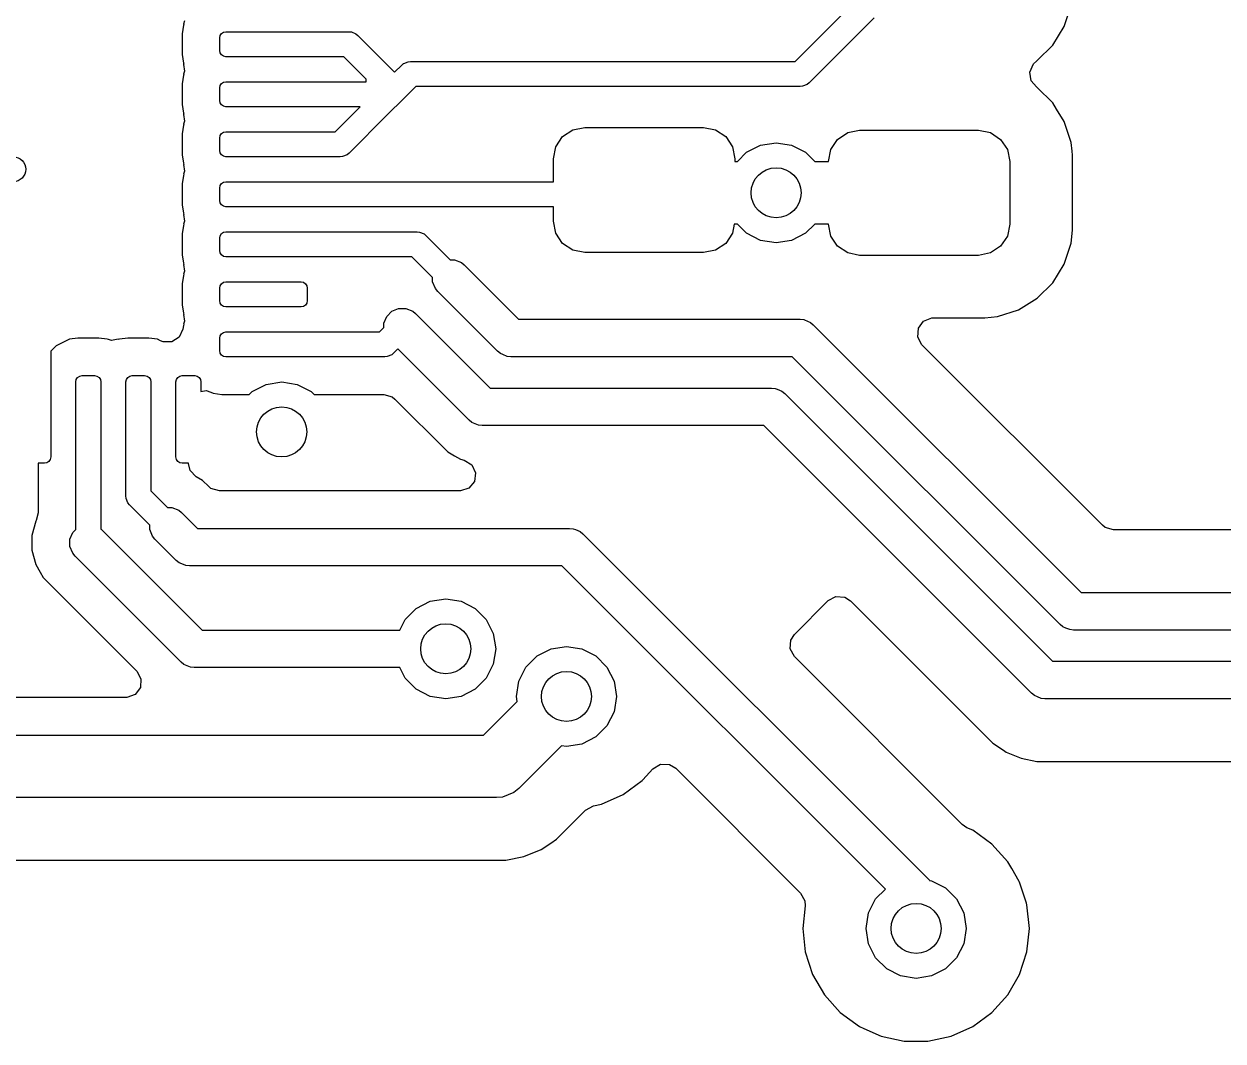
# Model space of a CAD drawing. Extents: x 0.21 to 3.39, y 0.21 to 2.59.
# Drawn here: x 2.4373 to 2.8146, y 1.1505 to 1.4707 of the extents above; entities that cross this region are included whole.
import ezdxf

# ---------------------------------------------------------------- set-up
doc = ezdxf.new("R2010")
doc.units = 0
doc.header["$MEASUREMENT"] = 0
doc.layers.add('BLACK', color=7, linetype='CONTINUOUS')

msp = doc.modelspace()

# ---------------------------------------------------------------- linework, layer by layer
at = {"layer": 'BLACK', "linetype": 'CONTINUOUS'}
for p, q in [((2.7646, 1.46993), (2.76678, 1.47648)), ((2.48781, 1.47162), (2.48753, 1.47065)), ((2.67991, 1.45888), (2.69525, 1.47422)), ((2.70482, 1.47266), (2.68432, 1.45216)), ((2.48746, 1.47027), (2.48707, 1.46759)), ((2.48707, 1.46759), (2.48707, 1.46103)), ((2.48757, 1.47063), (2.48746, 1.47027)), ((2.48753, 1.47065), (2.48757, 1.47063)), ((2.49905, 1.46703), (2.49948, 1.46767)), ((2.49948, 1.46767), (2.50012, 1.4681)), ((2.50012, 1.4681), (2.50087, 1.46825)), ((2.50087, 1.46825), (2.52449, 1.46825)), ((2.52449, 1.46825), (2.53957, 1.46825)), ((2.53957, 1.46825), (2.54034, 1.46817)), ((2.54034, 1.46817), (2.54176, 1.46758)), ((2.54176, 1.46758), (2.54235, 1.4671)), ((2.76098, 1.46405), (2.7646, 1.46993)), ((2.4989, 1.46628), (2.49905, 1.46703)), ((2.4989, 1.46234), (2.4989, 1.46628)), ((2.54235, 1.4671), (2.55172, 1.45772)), ((2.75609, 1.45917), (2.76098, 1.46405)), ((2.48707, 1.46103), (2.48746, 1.45835)), ((2.49905, 1.46159), (2.4989, 1.46234)), ((2.49948, 1.46095), (2.49905, 1.46159)), ((2.50012, 1.46052), (2.49948, 1.46095)), ((2.50087, 1.46037), (2.50012, 1.46052)), ((2.51268, 1.46037), (2.50087, 1.46037)), ((2.53794, 1.46037), (2.51268, 1.46037)), ((2.545, 1.45331), (2.53794, 1.46037)), ((2.48746, 1.45835), (2.48757, 1.45799)), ((2.48757, 1.45799), (2.48746, 1.45795)), ((2.48746, 1.45795), (2.48781, 1.45587)), ((2.55172, 1.45772), (2.55394, 1.45551)), ((2.55394, 1.45551), (2.55616, 1.45772)), ((2.55616, 1.45772), (2.55675, 1.45821)), ((2.55675, 1.45821), (2.55686, 1.45826)), ((2.55686, 1.45826), (2.55817, 1.4588)), ((2.55817, 1.4588), (2.55894, 1.45888)), ((2.55894, 1.45888), (2.67991, 1.45888)), ((2.75377, 1.45556), (2.75489, 1.45812)), ((2.75489, 1.45812), (2.75587, 1.45898)), ((2.75587, 1.45899), (2.75608, 1.45916)), ((2.75587, 1.45898), (2.75587, 1.45899)), ((2.75608, 1.45916), (2.75609, 1.45916)), ((2.75609, 1.45916), (2.75609, 1.45917)), ((2.75609, 1.45916), (2.75609, 1.45916)), ((2.48746, 1.45452), (2.48707, 1.45184)), ((2.48757, 1.45489), (2.48746, 1.45452)), ((2.48781, 1.45587), (2.48753, 1.4549)), ((2.48753, 1.4549), (2.48757, 1.45489)), ((2.50012, 1.45235), (2.50087, 1.4525)), ((2.50087, 1.4525), (2.52449, 1.4525)), ((2.52449, 1.4525), (2.545, 1.4525)), ((2.545, 1.4525), (2.545, 1.45331)), ((2.75422, 1.4528), (2.75377, 1.45556)), ((2.7559, 1.45093), (2.75422, 1.4528)), ((2.48707, 1.45184), (2.48707, 1.44529)), ((2.4989, 1.45053), (2.49905, 1.45128)), ((2.4989, 1.44659), (2.4989, 1.45053)), ((2.49905, 1.45128), (2.49948, 1.45192)), ((2.49948, 1.45192), (2.50012, 1.45235)), ((2.56057, 1.451), (2.55673, 1.44716)), ((2.68154, 1.451), (2.56057, 1.451)), ((2.68231, 1.45108), (2.68154, 1.451)), ((2.68373, 1.45167), (2.68231, 1.45108)), ((2.68432, 1.45216), (2.68373, 1.45167)), ((2.75587, 1.4509), (2.7559, 1.45093)), ((2.75609, 1.45072), (2.75587, 1.4509)), ((2.76098, 1.44583), (2.75609, 1.45072)), ((2.75609, 1.45072), (2.75609, 1.45072)), ((2.75609, 1.45072), (2.75609, 1.45072)), ((2.75609, 1.45072), (2.75609, 1.45072)), ((2.48707, 1.44529), (2.48746, 1.4426)), ((2.49905, 1.44584), (2.4989, 1.44659)), ((2.49948, 1.4452), (2.49905, 1.44584)), ((2.50012, 1.44478), (2.49948, 1.4452)), ((2.55673, 1.44716), (2.55172, 1.44216)), ((2.76216, 1.44391), (2.76098, 1.44583)), ((2.76098, 1.44583), (2.76098, 1.44583)), ((2.76098, 1.44583), (2.76098, 1.44583)), ((2.48746, 1.4426), (2.48757, 1.44224)), ((2.48757, 1.44224), (2.48746, 1.4422)), ((2.48746, 1.4422), (2.48781, 1.44012)), ((2.50087, 1.44463), (2.50012, 1.44478)), ((2.51268, 1.44463), (2.50087, 1.44463)), ((2.54306, 1.44463), (2.51268, 1.44463)), ((2.53518, 1.43675), (2.54306, 1.44463)), ((2.55172, 1.44216), (2.5396, 1.43003)), ((2.7646, 1.43995), (2.76216, 1.44391)), ((2.48746, 1.43878), (2.48707, 1.43609)), ((2.48757, 1.43914), (2.48746, 1.43878)), ((2.48781, 1.44012), (2.48753, 1.43915)), ((2.48753, 1.43915), (2.48757, 1.43914)), ((2.60678, 1.43524), (2.60997, 1.43737)), ((2.60997, 1.43737), (2.61374, 1.43812)), ((2.61374, 1.43812), (2.65114, 1.43812)), ((2.65114, 1.43812), (2.65491, 1.43737)), ((2.65491, 1.43737), (2.6581, 1.43524)), ((2.76678, 1.4334), (2.7646, 1.43995)), ((2.48707, 1.43609), (2.48707, 1.42954)), ((2.4989, 1.43478), (2.49905, 1.43554)), ((2.4989, 1.43085), (2.4989, 1.43478)), ((2.49905, 1.43554), (2.49948, 1.43618)), ((2.49948, 1.43618), (2.50012, 1.4366)), ((2.50012, 1.4366), (2.50087, 1.43675)), ((2.50087, 1.43675), (2.52449, 1.43675)), ((2.52449, 1.43675), (2.53518, 1.43675)), ((2.60465, 1.43205), (2.60678, 1.43524)), ((2.6581, 1.43524), (2.66024, 1.43205)), ((2.69115, 1.43115), (2.69328, 1.43434)), ((2.69328, 1.43434), (2.69647, 1.43648)), ((2.69647, 1.43648), (2.70024, 1.43722)), ((2.70024, 1.43722), (2.73764, 1.43722)), ((2.73764, 1.43722), (2.74141, 1.43648)), ((2.74141, 1.43648), (2.7446, 1.43434)), ((2.7446, 1.43434), (2.74674, 1.43115)), ((2.49905, 1.43009), (2.4989, 1.43085)), ((2.49948, 1.42945), (2.49905, 1.43009)), ((2.5396, 1.43003), (2.539, 1.42954)), ((2.6039, 1.42828), (2.60465, 1.43205)), ((2.66024, 1.43205), (2.66098, 1.42828)), ((2.66179, 1.42738), (2.66468, 1.43028)), ((2.66468, 1.43028), (2.66907, 1.43252)), ((2.66907, 1.43252), (2.67394, 1.43329)), ((2.67394, 1.43329), (2.67881, 1.43252)), ((2.67881, 1.43252), (2.6832, 1.43028)), ((2.6832, 1.43028), (2.6861, 1.42738)), ((2.6904, 1.42738), (2.69115, 1.43115)), ((2.74674, 1.43115), (2.74748, 1.42738)), ((2.76706, 1.43063), (2.76678, 1.4334)), ((2.76719, 1.42935), (2.76706, 1.43063)), ((2.48707, 1.42954), (2.48746, 1.42685)), ((2.48746, 1.42685), (2.48757, 1.42649)), ((2.48757, 1.42649), (2.48746, 1.42646)), ((2.48746, 1.42646), (2.48781, 1.42437)), ((2.50012, 1.42903), (2.49948, 1.42945)), ((2.50087, 1.42888), (2.50012, 1.42903)), ((2.51268, 1.42888), (2.50087, 1.42888)), ((2.53682, 1.42888), (2.51268, 1.42888)), ((2.53758, 1.42895), (2.53682, 1.42888)), ((2.539, 1.42954), (2.53758, 1.42895)), ((2.6039, 1.421), (2.6039, 1.42828)), ((2.66098, 1.42828), (2.66098, 1.42738)), ((2.66098, 1.42738), (2.66179, 1.42738)), ((2.6861, 1.42738), (2.6904, 1.42738)), ((2.74748, 1.42738), (2.74748, 1.4077)), ((2.76719, 1.40573), (2.76719, 1.42935)), ((2.48746, 1.42303), (2.48707, 1.42035)), ((2.48757, 1.42339), (2.48746, 1.42303)), ((2.48781, 1.42437), (2.48753, 1.4234)), ((2.48753, 1.4234), (2.48757, 1.42339)), ((2.48707, 1.42035), (2.48707, 1.41379)), ((2.4989, 1.41904), (2.49905, 1.41979)), ((2.4989, 1.4151), (2.4989, 1.41904)), ((2.49905, 1.41979), (2.49948, 1.42043)), ((2.49948, 1.42043), (2.50012, 1.42085)), ((2.50012, 1.42085), (2.50087, 1.421)), ((2.50087, 1.421), (2.52449, 1.421)), ((2.52449, 1.421), (2.6039, 1.421)), ((2.49905, 1.41435), (2.4989, 1.4151)), ((2.48707, 1.41379), (2.48746, 1.41111)), ((2.48746, 1.41111), (2.48757, 1.41074)), ((2.49948, 1.41371), (2.49905, 1.41435)), ((2.50012, 1.41328), (2.49948, 1.41371)), ((2.50087, 1.41313), (2.50012, 1.41328)), ((2.51268, 1.41313), (2.50087, 1.41313)), ((2.6039, 1.41313), (2.51268, 1.41313)), ((2.6039, 1.40859), (2.6039, 1.41313)), ((2.48746, 1.40728), (2.48707, 1.4046)), ((2.48757, 1.41074), (2.48746, 1.41071)), ((2.48746, 1.41071), (2.48781, 1.40863)), ((2.48757, 1.40764), (2.48746, 1.40728)), ((2.48781, 1.40863), (2.48753, 1.40766)), ((2.48753, 1.40766), (2.48757, 1.40764)), ((2.60465, 1.40483), (2.6039, 1.40859)), ((2.66081, 1.4077), (2.66024, 1.40483)), ((2.66179, 1.4077), (2.66081, 1.4077)), ((2.66468, 1.4048), (2.66179, 1.4077)), ((2.6861, 1.4077), (2.6832, 1.4048)), ((2.6904, 1.4077), (2.6861, 1.4077)), ((2.69115, 1.40393), (2.6904, 1.4077)), ((2.74748, 1.4077), (2.74674, 1.40393)), ((2.48707, 1.4046), (2.48707, 1.39804)), ((2.4989, 1.40329), (2.49905, 1.40404)), ((2.49905, 1.40404), (2.49948, 1.40468)), ((2.49948, 1.40468), (2.50012, 1.40511)), ((2.50012, 1.40511), (2.50087, 1.40526)), ((2.50087, 1.40526), (2.52449, 1.40526)), ((2.52449, 1.40526), (2.56099, 1.40526)), ((2.56099, 1.40526), (2.56176, 1.40518)), ((2.56176, 1.40518), (2.56318, 1.40459)), ((2.56318, 1.40459), (2.56378, 1.4041)), ((2.56378, 1.4041), (2.57143, 1.39645)), ((2.60678, 1.40163), (2.60465, 1.40483)), ((2.66024, 1.40483), (2.6581, 1.40163)), ((2.66907, 1.40256), (2.66468, 1.4048)), ((2.6832, 1.4048), (2.67881, 1.40256)), ((2.69328, 1.40074), (2.69115, 1.40393)), ((2.74674, 1.40393), (2.7446, 1.40074)), ((2.76678, 1.40168), (2.76719, 1.40573)), ((2.4989, 1.39935), (2.4989, 1.40329)), ((2.60997, 1.3995), (2.60678, 1.40163)), ((2.6581, 1.40163), (2.65491, 1.3995)), ((2.67394, 1.40179), (2.66907, 1.40256)), ((2.67881, 1.40256), (2.67394, 1.40179)), ((2.69647, 1.3986), (2.69328, 1.40074)), ((2.7446, 1.40074), (2.74141, 1.3986)), ((2.7646, 1.39512), (2.76678, 1.40168)), ((2.48707, 1.39804), (2.48746, 1.39536)), ((2.49905, 1.3986), (2.4989, 1.39935)), ((2.49948, 1.39796), (2.49905, 1.3986)), ((2.50012, 1.39753), (2.49948, 1.39796)), ((2.50087, 1.39738), (2.50012, 1.39753)), ((2.51268, 1.39738), (2.50087, 1.39738)), ((2.55936, 1.39738), (2.51268, 1.39738)), ((2.56586, 1.39088), (2.55936, 1.39738)), ((2.57143, 1.39645), (2.57281, 1.39645)), ((2.57281, 1.39645), (2.57494, 1.39557)), ((2.61374, 1.39875), (2.60997, 1.3995)), ((2.65114, 1.39875), (2.61374, 1.39875)), ((2.65491, 1.3995), (2.65114, 1.39875)), ((2.70024, 1.39785), (2.69647, 1.3986)), ((2.73764, 1.39785), (2.70024, 1.39785)), ((2.74141, 1.3986), (2.73764, 1.39785)), ((2.48746, 1.39536), (2.48757, 1.395)), ((2.48757, 1.395), (2.48746, 1.39496)), ((2.48746, 1.39496), (2.48781, 1.39288)), ((2.48781, 1.39288), (2.48753, 1.39191)), ((2.57494, 1.39557), (2.57583, 1.39483)), ((2.57583, 1.39483), (2.59293, 1.37773)), ((2.76098, 1.38925), (2.7646, 1.39512)), ((2.48746, 1.39153), (2.48707, 1.38885)), ((2.48707, 1.38885), (2.48707, 1.38229)), ((2.48757, 1.39189), (2.48746, 1.39153)), ((2.48753, 1.39191), (2.48757, 1.39189)), ((2.4989, 1.38754), (2.49905, 1.38829)), ((2.49905, 1.38829), (2.49948, 1.38893)), ((2.49948, 1.38893), (2.50012, 1.38936)), ((2.50012, 1.38936), (2.50087, 1.38951)), ((2.50087, 1.38951), (2.52449, 1.38951)), ((2.52449, 1.38951), (2.52525, 1.38936)), ((2.52525, 1.38936), (2.52588, 1.38893)), ((2.52588, 1.38893), (2.52631, 1.38829)), ((2.52631, 1.38829), (2.52646, 1.38754)), ((2.56586, 1.3895), (2.56586, 1.39088)), ((2.56675, 1.38737), (2.56586, 1.3895)), ((2.75609, 1.38436), (2.76098, 1.38925)), ((2.4989, 1.3836), (2.4989, 1.38754)), ((2.52646, 1.38754), (2.52646, 1.3836)), ((2.56748, 1.38648), (2.56675, 1.38737)), ((2.58631, 1.36765), (2.56748, 1.38648)), ((2.48707, 1.38229), (2.48746, 1.37961)), ((2.49905, 1.38285), (2.4989, 1.3836)), ((2.49948, 1.38221), (2.49905, 1.38285)), ((2.50012, 1.38178), (2.49948, 1.38221)), ((2.50087, 1.38163), (2.50012, 1.38178)), ((2.52449, 1.38163), (2.50087, 1.38163)), ((2.52525, 1.38178), (2.52449, 1.38163)), ((2.52588, 1.38221), (2.52525, 1.38178)), ((2.52631, 1.38285), (2.52588, 1.38221)), ((2.52646, 1.3836), (2.52631, 1.38285)), ((2.55306, 1.38025), (2.55519, 1.38114)), ((2.55519, 1.38114), (2.5575, 1.38114)), ((2.5575, 1.38114), (2.55963, 1.38025)), ((2.75021, 1.38074), (2.75609, 1.38436)), ((2.48746, 1.37961), (2.48757, 1.37925)), ((2.48757, 1.37925), (2.48746, 1.37921)), ((2.48746, 1.37921), (2.48781, 1.37713)), ((2.48781, 1.37713), (2.48753, 1.37616)), ((2.55055, 1.3765), (2.55143, 1.37863)), ((2.55143, 1.37863), (2.55306, 1.38025)), ((2.55963, 1.38025), (2.56052, 1.37952)), ((2.56052, 1.37952), (2.58396, 1.35608)), ((2.59293, 1.37773), (2.68148, 1.37773)), ((2.68148, 1.37773), (2.68264, 1.37762)), ((2.68264, 1.37762), (2.68285, 1.37753)), ((2.68285, 1.37753), (2.68477, 1.37674)), ((2.71871, 1.37492), (2.72038, 1.37716)), ((2.72038, 1.37716), (2.723, 1.37814)), ((2.723, 1.37814), (2.72336, 1.37815)), ((2.72336, 1.37815), (2.73961, 1.37815)), ((2.73961, 1.37815), (2.74366, 1.37856)), ((2.74366, 1.37856), (2.75021, 1.38074)), ((2.48729, 1.37459), (2.48614, 1.37209)), ((2.48746, 1.37578), (2.48729, 1.37459)), ((2.48757, 1.37615), (2.48746, 1.37578)), ((2.48753, 1.37616), (2.48757, 1.37615)), ((2.49948, 1.37318), (2.50012, 1.37361)), ((2.50012, 1.37361), (2.50087, 1.37376)), ((2.50087, 1.37376), (2.52449, 1.37376)), ((2.52449, 1.37376), (2.54919, 1.37376)), ((2.54919, 1.37376), (2.55055, 1.37512)), ((2.55055, 1.37512), (2.55055, 1.3765)), ((2.68477, 1.37674), (2.68566, 1.376)), ((2.68566, 1.376), (2.76993, 1.29173)), ((2.71851, 1.37213), (2.71871, 1.37492)), ((2.4516, 1.37142), (2.44747, 1.3694)), ((2.45429, 1.37181), (2.4516, 1.37142)), ((2.46084, 1.37181), (2.45429, 1.37181)), ((2.45429, 1.37181), (2.45429, 1.37181)), ((2.46352, 1.37142), (2.46084, 1.37181)), ((2.46084, 1.37181), (2.46084, 1.37181)), ((2.46389, 1.37131), (2.46352, 1.37142)), ((2.4639, 1.37135), (2.46389, 1.37131)), ((2.46487, 1.37107), (2.4639, 1.37135)), ((2.46695, 1.37143), (2.46487, 1.37107)), ((2.46699, 1.37131), (2.46695, 1.37143)), ((2.46735, 1.37142), (2.46699, 1.37131)), ((2.47003, 1.37181), (2.46735, 1.37142)), ((2.47659, 1.37181), (2.47003, 1.37181)), ((2.47003, 1.37181), (2.47003, 1.37181)), ((2.47927, 1.37142), (2.47659, 1.37181)), ((2.47659, 1.37181), (2.47659, 1.37181)), ((2.48031, 1.37091), (2.47927, 1.37142)), ((2.48107, 1.37062), (2.48031, 1.37091)), ((2.48382, 1.37061), (2.48107, 1.37062)), ((2.48614, 1.37209), (2.48382, 1.37061)), ((2.4989, 1.37179), (2.49905, 1.37254)), ((2.4989, 1.36785), (2.4989, 1.37179)), ((2.49905, 1.37254), (2.49948, 1.37318)), ((2.71985, 1.36968), (2.71851, 1.37213)), ((2.77664, 1.31289), (2.71985, 1.36968)), ((2.44747, 1.3694), (2.44575, 1.36768)), ((2.44575, 1.36768), (2.44575, 1.35801)), ((2.49905, 1.3671), (2.4989, 1.36785)), ((2.49948, 1.36646), (2.49905, 1.3671)), ((2.50012, 1.36604), (2.49948, 1.36646)), ((2.50087, 1.36589), (2.50012, 1.36604)), ((2.51268, 1.36589), (2.50087, 1.36589)), ((2.55082, 1.36589), (2.51268, 1.36589)), ((2.55159, 1.36596), (2.55082, 1.36589)), ((2.55301, 1.36655), (2.55159, 1.36596)), ((2.55361, 1.36704), (2.55301, 1.36655)), ((2.55495, 1.36838), (2.55361, 1.36704)), ((2.57734, 1.346), (2.55495, 1.36838)), ((2.5872, 1.36692), (2.58631, 1.36765)), ((2.58794, 1.36661), (2.5872, 1.36692)), ((2.58933, 1.36603), (2.58794, 1.36661)), ((2.59048, 1.36592), (2.58933, 1.36603)), ((2.67904, 1.36592), (2.59048, 1.36592)), ((2.76331, 1.28165), (2.67904, 1.36592)), ((2.45363, 1.35801), (2.45378, 1.35877)), ((2.45378, 1.35877), (2.4542, 1.3594)), ((2.4542, 1.3594), (2.45484, 1.35983)), ((2.45484, 1.35983), (2.45559, 1.35998)), ((2.45559, 1.35998), (2.45953, 1.35998)), ((2.45953, 1.35998), (2.46028, 1.35983)), ((2.46028, 1.35983), (2.46092, 1.3594)), ((2.46092, 1.3594), (2.46135, 1.35877)), ((2.46135, 1.35877), (2.4615, 1.35801)), ((2.46937, 1.35801), (2.46952, 1.35877)), ((2.46952, 1.35877), (2.46995, 1.3594)), ((2.46995, 1.3594), (2.47059, 1.35983)), ((2.47059, 1.35983), (2.47134, 1.35998)), ((2.47134, 1.35998), (2.47528, 1.35998)), ((2.47528, 1.35998), (2.47603, 1.35983)), ((2.47603, 1.35983), (2.47667, 1.3594)), ((2.47667, 1.3594), (2.4771, 1.35877)), ((2.4771, 1.35877), (2.47725, 1.35801)), ((2.48512, 1.35801), (2.48527, 1.35877)), ((2.48527, 1.35877), (2.4857, 1.3594)), ((2.4857, 1.3594), (2.48634, 1.35983)), ((2.48634, 1.35983), (2.48709, 1.35998)), ((2.48709, 1.35998), (2.49103, 1.35998)), ((2.49103, 1.35998), (2.49178, 1.35983)), ((2.49178, 1.35983), (2.49242, 1.3594)), ((2.49242, 1.3594), (2.49285, 1.35877)), ((2.49285, 1.35877), (2.493, 1.35801)), ((2.44575, 1.35801), (2.44575, 1.33439)), ((2.45363, 1.3462), (2.45363, 1.35801)), ((2.4615, 1.35801), (2.4615, 1.3462)), ((2.46937, 1.3462), (2.46937, 1.35801)), ((2.47725, 1.35801), (2.47725, 1.3462)), ((2.48512, 1.33439), (2.48512, 1.35801)), ((2.493, 1.35801), (2.493, 1.35503)), ((2.493, 1.35503), (2.49466, 1.35527)), ((2.49466, 1.35527), (2.4961, 1.35482)), ((2.4961, 1.35482), (2.49688, 1.35445)), ((2.49688, 1.35445), (2.49822, 1.35425)), ((2.50818, 1.35406), (2.50913, 1.355)), ((2.50913, 1.355), (2.51352, 1.35724)), ((2.51352, 1.35724), (2.51839, 1.35801)), ((2.51839, 1.35801), (2.52326, 1.35724)), ((2.52326, 1.35724), (2.52765, 1.355)), ((2.52765, 1.355), (2.5286, 1.35406)), ((2.58396, 1.35608), (2.67252, 1.35608)), ((2.67252, 1.35608), (2.67367, 1.35597)), ((2.67367, 1.35597), (2.67431, 1.3557)), ((2.67431, 1.3557), (2.6758, 1.35508)), ((2.6758, 1.35508), (2.67669, 1.35435)), ((2.67669, 1.35435), (2.76096, 1.27008)), ((2.49822, 1.35425), (2.49956, 1.35406)), ((2.49956, 1.35406), (2.49956, 1.35406)), ((2.49956, 1.35406), (2.50818, 1.35406)), ((2.5286, 1.35406), (2.54875, 1.35406)), ((2.54875, 1.35406), (2.55053, 1.35406)), ((2.55053, 1.35406), (2.55317, 1.35328)), ((2.55317, 1.35328), (2.55398, 1.35263)), ((2.55398, 1.35263), (2.57063, 1.33598)), ((2.45363, 1.3116), (2.45363, 1.3462)), ((2.4615, 1.3462), (2.4615, 1.31171)), ((2.46937, 1.32211), (2.46937, 1.3462)), ((2.47725, 1.3462), (2.47725, 1.32374)), ((2.57823, 1.34526), (2.57734, 1.346)), ((2.57932, 1.34481), (2.57823, 1.34526)), ((2.58036, 1.34438), (2.57932, 1.34481)), ((2.58152, 1.34427), (2.58036, 1.34438)), ((2.67007, 1.34427), (2.58152, 1.34427)), ((2.75434, 1.26), (2.67007, 1.34427)), ((2.57063, 1.33598), (2.57063, 1.33598)), ((2.57063, 1.33598), (2.57063, 1.33598)), ((2.57063, 1.33598), (2.5728, 1.33472)), ((2.44378, 1.33242), (2.4418, 1.33242)), ((2.4418, 1.33242), (2.4418, 1.31681)), ((2.44454, 1.33257), (2.44378, 1.33242)), ((2.44518, 1.333), (2.44454, 1.33257)), ((2.4456, 1.33364), (2.44518, 1.333)), ((2.44575, 1.33439), (2.4456, 1.33364)), ((2.48527, 1.33364), (2.48512, 1.33439)), ((2.4857, 1.333), (2.48527, 1.33364)), ((2.48634, 1.33257), (2.4857, 1.333)), ((2.48709, 1.33242), (2.48634, 1.33257)), ((2.48908, 1.33242), (2.48709, 1.33242)), ((2.48908, 1.33233), (2.48908, 1.33242)), ((2.48962, 1.33009), (2.48908, 1.33233)), ((2.5728, 1.33472), (2.5728, 1.33472)), ((2.5728, 1.33472), (2.5728, 1.33472)), ((2.5728, 1.33472), (2.57467, 1.33365)), ((2.57467, 1.33365), (2.57583, 1.33333)), ((2.57583, 1.33333), (2.57818, 1.3319)), ((2.57818, 1.3319), (2.57938, 1.32943)), ((2.49152, 1.3281), (2.48962, 1.33009)), ((2.49351, 1.32695), (2.49152, 1.3281)), ((2.57938, 1.32943), (2.57906, 1.3267)), ((2.4936, 1.3269), (2.49351, 1.32695)), ((2.49533, 1.32517), (2.4936, 1.3269)), ((2.4936, 1.3269), (2.4936, 1.3269)), ((2.49615, 1.32451), (2.49533, 1.32517)), ((2.49879, 1.32374), (2.49615, 1.32451)), ((2.57731, 1.32458), (2.57469, 1.32374)), ((2.57906, 1.3267), (2.57731, 1.32458)), ((2.46945, 1.32134), (2.46937, 1.32211)), ((2.47004, 1.31992), (2.46945, 1.32134)), ((2.47725, 1.32374), (2.48248, 1.3185)), ((2.57457, 1.32374), (2.49879, 1.32374)), ((2.57469, 1.32374), (2.57457, 1.32374)), ((2.4418, 1.31681), (2.44114, 1.31437)), ((2.47053, 1.31932), (2.47004, 1.31992)), ((2.47692, 1.31293), (2.47053, 1.31932)), ((2.48248, 1.3185), (2.48386, 1.3185)), ((2.48386, 1.3185), (2.48599, 1.31762)), ((2.48599, 1.31762), (2.48688, 1.31688)), ((2.48688, 1.31688), (2.49186, 1.31191)), ((2.44104, 1.31419), (2.43983, 1.30968)), ((2.44114, 1.31437), (2.44104, 1.31419)), ((2.44104, 1.31419), (2.44104, 1.31419)), ((2.47692, 1.31156), (2.47692, 1.31293)), ((2.77747, 1.31222), (2.77664, 1.31289)), ((2.43983, 1.30968), (2.43983, 1.30501)), ((2.45177, 1.30849), (2.45265, 1.31062)), ((2.45265, 1.31062), (2.45363, 1.3116)), ((2.4615, 1.31171), (2.46174, 1.31152)), ((2.46174, 1.31152), (2.49335, 1.27991)), ((2.4778, 1.30943), (2.47692, 1.31156)), ((2.47853, 1.30853), (2.4778, 1.30943)), ((2.49186, 1.31191), (2.609, 1.31191)), ((2.609, 1.31191), (2.61015, 1.31179)), ((2.61015, 1.31179), (2.61081, 1.31152)), ((2.61081, 1.31152), (2.61228, 1.31091)), ((2.61228, 1.31091), (2.61318, 1.31018)), ((2.61318, 1.31018), (2.72218, 1.20118)), ((2.78015, 1.31144), (2.77747, 1.31222)), ((2.86295, 1.31144), (2.78015, 1.31144)), ((2.45177, 1.30619), (2.45177, 1.30849)), ((2.45265, 1.30406), (2.45177, 1.30619)), ((2.48524, 1.30182), (2.47853, 1.30853)), ((2.43983, 1.30501), (2.44104, 1.3005)), ((2.45339, 1.30317), (2.45265, 1.30406)), ((2.48673, 1.26982), (2.45339, 1.30317)), ((2.48614, 1.30109), (2.48524, 1.30182)), ((2.44104, 1.3005), (2.44242, 1.29809)), ((2.44242, 1.29809), (2.44337, 1.29645)), ((2.48702, 1.30072), (2.48614, 1.30109)), ((2.48827, 1.30021), (2.48702, 1.30072)), ((2.48942, 1.30009), (2.48827, 1.30021)), ((2.60655, 1.30009), (2.48942, 1.30009)), ((2.70833, 1.19832), (2.60655, 1.30009)), ((2.44337, 1.29645), (2.44337, 1.29645)), ((2.44337, 1.29645), (2.47282, 1.26701)), ((2.6903, 1.28916), (2.69275, 1.29049)), ((2.69275, 1.29049), (2.69554, 1.2903)), ((2.69554, 1.2903), (2.69732, 1.28915)), ((2.76993, 1.29173), (2.87316, 1.29173)), ((2.55726, 1.28326), (2.56074, 1.28674)), ((2.56074, 1.28674), (2.56513, 1.28898)), ((2.56513, 1.28898), (2.57, 1.28975)), ((2.57, 1.28975), (2.57487, 1.28898)), ((2.57487, 1.28898), (2.57926, 1.28674)), ((2.57926, 1.28674), (2.58274, 1.28326)), ((2.67969, 1.27854), (2.6903, 1.28916)), ((2.69732, 1.28915), (2.74219, 1.24428)), ((2.55555, 1.27991), (2.55726, 1.28326)), ((2.58274, 1.28326), (2.58498, 1.27887)), ((2.49335, 1.27991), (2.55555, 1.27991)), ((2.7642, 1.28092), (2.76331, 1.28165)), ((2.76515, 1.28053), (2.7642, 1.28092)), ((2.76633, 1.28003), (2.76515, 1.28053)), ((2.76748, 1.27992), (2.76633, 1.28003)), ((2.87561, 1.27992), (2.76748, 1.27992)), ((2.58498, 1.27887), (2.58575, 1.274)), ((2.67835, 1.27398), (2.67855, 1.27677)), ((2.67855, 1.27677), (2.67969, 1.27854)), ((2.58575, 1.274), (2.58498, 1.26913)), ((2.59526, 1.26826), (2.59874, 1.27174)), ((2.59874, 1.27174), (2.60313, 1.27398)), ((2.60313, 1.27398), (2.608, 1.27475)), ((2.608, 1.27475), (2.61287, 1.27398)), ((2.61287, 1.27398), (2.61726, 1.27174)), ((2.61726, 1.27174), (2.62074, 1.26826)), ((2.67969, 1.27153), (2.67835, 1.27398)), ((2.73251, 1.21871), (2.67969, 1.27153)), ((2.48762, 1.26909), (2.48673, 1.26982)), ((2.48868, 1.26865), (2.48762, 1.26909)), ((2.48975, 1.26821), (2.48868, 1.26865)), ((2.49091, 1.26809), (2.48975, 1.26821)), ((2.55555, 1.26809), (2.49091, 1.26809)), ((2.55726, 1.26474), (2.55555, 1.26809)), ((2.58498, 1.26913), (2.58274, 1.26474)), ((2.59302, 1.26387), (2.59526, 1.26826)), ((2.62074, 1.26826), (2.62298, 1.26387)), ((2.76096, 1.27008), (2.87561, 1.27008)), ((2.47282, 1.26701), (2.47413, 1.26459)), ((2.47413, 1.26459), (2.47394, 1.26185)), ((2.56074, 1.26126), (2.55726, 1.26474)), ((2.58274, 1.26474), (2.57926, 1.26126)), ((2.59225, 1.259), (2.59302, 1.26387)), ((2.62298, 1.26387), (2.62375, 1.259)), ((2.47394, 1.26185), (2.47229, 1.25965)), ((2.56513, 1.25902), (2.56074, 1.26126)), ((2.57926, 1.26126), (2.57487, 1.25902)), ((2.46936, 1.25867), (2.39354, 1.25867)), ((2.46971, 1.25869), (2.46936, 1.25867)), ((2.47229, 1.25965), (2.46971, 1.25869)), ((2.57, 1.25825), (2.56513, 1.25902)), ((2.57487, 1.25902), (2.57, 1.25825)), ((2.58192, 1.24684), (2.5925, 1.25742)), ((2.5925, 1.25742), (2.59225, 1.259)), ((2.62375, 1.259), (2.62298, 1.25413)), ((2.75523, 1.25926), (2.75434, 1.26)), ((2.75623, 1.25885), (2.75523, 1.25926)), ((2.75736, 1.25838), (2.75623, 1.25885)), ((2.75852, 1.25827), (2.75736, 1.25838)), ((2.87316, 1.25827), (2.75852, 1.25827)), ((2.62298, 1.25413), (2.62074, 1.24974)), ((2.62074, 1.24974), (2.61726, 1.24626)), ((1.82469, 1.24684), (2.58192, 1.24684)), ((2.61726, 1.24626), (2.61287, 1.24402)), ((2.60642, 1.2435), (2.59296, 1.23004)), ((2.608, 1.24325), (2.60642, 1.2435)), ((2.61287, 1.24402), (2.608, 1.24325)), ((2.74219, 1.24428), (2.74219, 1.24428)), ((2.74219, 1.24428), (2.74219, 1.24428)), ((2.74219, 1.24428), (2.74551, 1.24206)), ((2.74551, 1.24206), (2.74638, 1.24148)), ((2.74638, 1.24148), (2.75105, 1.23955)), ((2.63519, 1.23621), (2.63757, 1.23768)), ((2.63757, 1.23768), (2.64036, 1.23762)), ((2.64036, 1.23762), (2.64238, 1.2364)), ((2.75105, 1.23955), (2.75599, 1.23856)), ((2.75599, 1.23856), (2.86295, 1.23856)), ((2.63206, 1.23273), (2.63519, 1.23621)), ((2.64238, 1.2364), (2.68167, 1.19711)), ((2.59296, 1.23004), (2.59147, 1.22882)), ((2.62582, 1.22813), (2.63185, 1.23251)), ((2.63185, 1.23251), (2.63206, 1.23273)), ((2.586, 1.22716), (1.83215, 1.22716)), ((2.58792, 1.22735), (2.586, 1.22716)), ((2.59147, 1.22882), (2.58792, 1.22735)), ((2.59147, 1.22882), (2.59147, 1.22882)), ((2.61902, 1.2251), (2.62582, 1.22813)), ((2.62582, 1.22813), (2.62582, 1.22813)), ((2.62582, 1.22813), (2.62582, 1.22813)), ((2.62582, 1.22813), (2.62582, 1.22813)), ((2.60484, 1.21405), (2.614, 1.22321)), ((2.614, 1.22321), (2.61645, 1.22455)), ((2.61645, 1.22455), (2.61647, 1.22456)), ((2.61647, 1.22456), (2.61902, 1.2251)), ((2.734, 1.21768), (2.73251, 1.21871)), ((2.73582, 1.21687), (2.734, 1.21768)), ((2.74185, 1.21249), (2.73582, 1.21687)), ((2.6, 1.21082), (2.60305, 1.21286)), ((2.60305, 1.21286), (2.60484, 1.21405)), ((2.74684, 1.20695), (2.74185, 1.21249)), ((2.74185, 1.21249), (2.74185, 1.21249)), ((2.74185, 1.21249), (2.74185, 1.21249)), ((2.05465, 1.20745), (2.58891, 1.20745)), ((2.58891, 1.20745), (2.59462, 1.20859)), ((2.58891, 1.20745), (2.58891, 1.20745)), ((2.58891, 1.20745), (2.58891, 1.20745)), ((2.59462, 1.20859), (2.6, 1.21082)), ((2.74807, 1.20482), (2.74684, 1.20695)), ((2.74684, 1.20695), (2.74684, 1.20695)), ((2.7504, 1.20079), (2.74807, 1.20482)), ((2.72218, 1.20118), (2.72226, 1.20107)), ((2.72226, 1.20107), (2.72287, 1.20098)), ((2.72287, 1.20098), (2.72726, 1.19874)), ((2.75057, 1.2005), (2.7504, 1.20079)), ((2.75269, 1.19395), (2.75057, 1.2005)), ((2.75057, 1.2005), (2.75057, 1.2005)), ((2.68167, 1.19711), (2.68301, 1.19466)), ((2.70526, 1.19526), (2.70833, 1.19832)), ((2.72726, 1.19874), (2.73074, 1.19526)), ((2.6831, 1.19308), (2.68235, 1.186)), ((2.68301, 1.19466), (2.6831, 1.19308)), ((2.70302, 1.19087), (2.70526, 1.19526)), ((2.73074, 1.19526), (2.73298, 1.19087)), ((2.75287, 1.19341), (2.75269, 1.19395)), ((2.75365, 1.186), (2.75287, 1.19341)), ((2.70225, 1.186), (2.70302, 1.19087)), ((2.73298, 1.19087), (2.73375, 1.186)), ((2.68235, 1.186), (2.68313, 1.17859)), ((2.70302, 1.18113), (2.70225, 1.186)), ((2.73375, 1.186), (2.73298, 1.18113)), ((2.75287, 1.17859), (2.75365, 1.186)), ((2.70526, 1.17674), (2.70302, 1.18113)), ((2.73298, 1.18113), (2.73074, 1.17674)), ((2.68313, 1.17859), (2.68543, 1.1715)), ((2.75057, 1.1715), (2.75287, 1.17859)), ((2.70874, 1.17326), (2.70526, 1.17674)), ((2.71313, 1.17102), (2.70874, 1.17326)), ((2.72726, 1.17326), (2.72287, 1.17102)), ((2.73074, 1.17674), (2.72726, 1.17326)), ((2.68543, 1.1715), (2.68543, 1.1715)), ((2.68543, 1.1715), (2.68916, 1.16505)), ((2.718, 1.17025), (2.71313, 1.17102)), ((2.72287, 1.17102), (2.718, 1.17025)), ((2.74684, 1.16505), (2.75057, 1.1715)), ((2.68916, 1.16505), (2.68916, 1.16505)), ((2.68916, 1.16505), (2.69415, 1.15951)), ((2.74185, 1.15951), (2.74684, 1.16505)), ((2.69415, 1.15951), (2.70018, 1.15513)), ((2.73582, 1.15513), (2.74185, 1.15951)), ((2.70018, 1.15513), (2.70018, 1.15513)), ((2.70018, 1.15513), (2.70157, 1.15451)), ((2.70157, 1.15451), (2.70698, 1.1521)), ((2.72902, 1.1521), (2.73582, 1.15513)), ((2.73582, 1.15513), (2.73582, 1.15513)), ((2.73582, 1.15513), (2.73582, 1.15513)), ((2.73582, 1.15513), (2.73582, 1.15513)), ((2.70698, 1.1521), (2.71427, 1.15055)), ((2.72173, 1.15055), (2.72902, 1.1521)), ((2.71427, 1.15055), (2.72173, 1.15055))]:
    msp.add_line(p, q, dxfattribs=at)
at = {"layer": 'BLACK'}
for centre, radius in [((2.43394, 1.42494), 0.00394), ((2.67394, 1.41754), 0.00787), ((2.51839, 1.34226), 0.00787), ((2.57, 1.274), 0.00787), ((2.608, 1.259), 0.00787), ((2.718, 1.186), 0.00787)]:
    msp.add_circle(centre, radius, dxfattribs=at)

doc.saveas('drawing.dxf')
